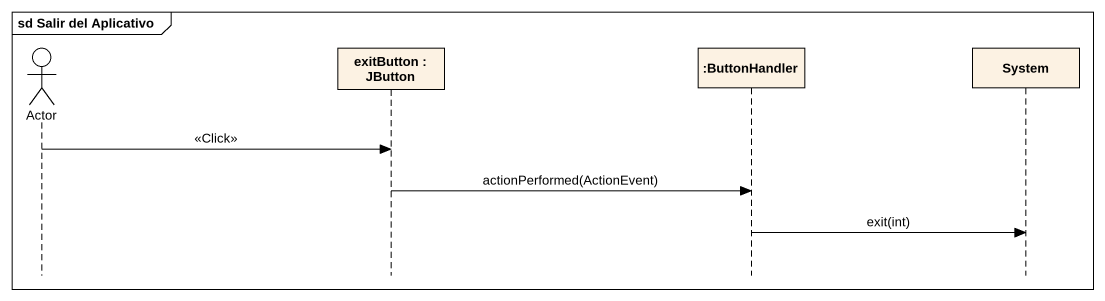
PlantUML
@startuml
mainframe sd Salir del Aplicativo
hide footbox
actor "Actor" as Actor_
participant "exitButton : JButton" as exitButton
participant ":ButtonHandler" as ButtonHandler
participant System

Actor_ -> exitButton : <<Click>>
exitButton -> ButtonHandler : actionPerformed(ActionEvent)
ButtonHandler -> System : exit(int)
@enduml
